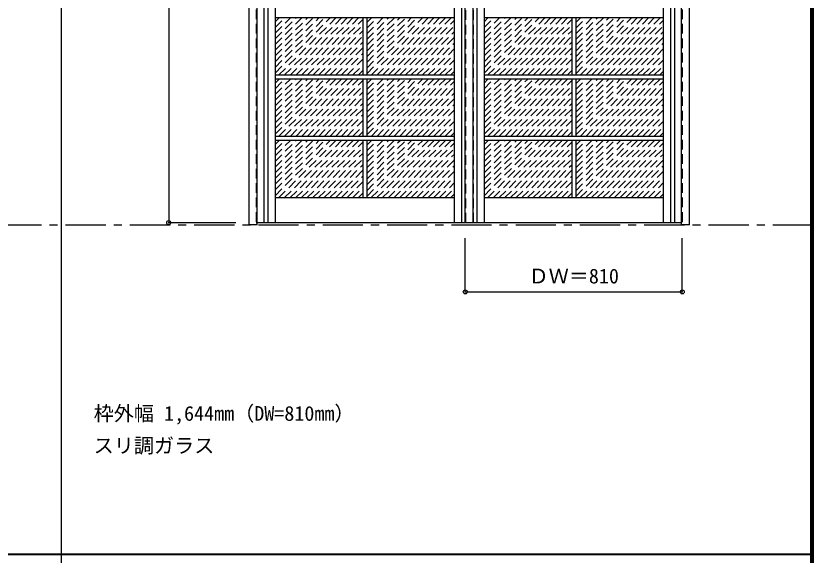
# Model space of a CAD drawing. Units: millimetres, scale not verified. Extents: x -6000 to 5700, y -4307 to 4260.
# Drawn here: x 2725 to 5700, y 186 to 2198 of the extents above; entities that cross this region are included whole.
import ezdxf
from ezdxf.enums import TextEntityAlignment as Align

# ---------------------------------------------------------------- set-up
doc = ezdxf.new("R2010")
doc.units = ezdxf.units.MM
doc.header["$LTSCALE"] = 30
doc.header["$PDMODE"] = 32
doc.header["$PDSIZE"] = 15
doc.linetypes.add('CHAIN1', pattern=[8, 5, -1, 1, -1])
doc.linetypes.add('DASHED1', pattern=[1.8, 1.2, -0.6])
for name, color, linetype in [('0-1_通り芯', 7, 'CHAIN1'), ('0-2_扉', 4, 'DASHED1'), ('0-3_仕上げ', 3, 'Continuous'), ('0-4_枠', 3, 'Continuous'), ('0-A_文字', 7, 'Continuous'), ('0-B_寸法', 4, 'Continuous'), ('0-C_ハッチ', 4, 'DASHED1'), ('F-1_枠', 6, 'Continuous')]:
    doc.layers.add(name, color=color, linetype=linetype)
doc.styles.add('ＭＳ ゴシック', font='')
doc.styles.get('ＭＳ ゴシック').set_extended_font_data('MS Gothic')

msp = doc.modelspace()

# ---------------------------------------------------------------- linework, layer by layer
at = {"layer": '0-1_通り芯'}
msp.add_line((-5490, 1418), (5690, 1418), dxfattribs=at)
at = {"layer": '0-2_扉'}
for p, q in [((3622, 3409.5), (3622, 1426.5)), ((4432, 1426.5), (4432, 3409.5)), ((3622, 1426.5), (3625, 1426.5))]:
    msp.add_line(p, q, dxfattribs=at)
at = {"layer": '0-2_扉', "color": 3, "linetype": 'Continuous'}
for p, q in [((4402, 1426.5), (4402, 3409.5)), ((3625, 1426.5), (5209, 1426.5))]:
    msp.add_line(p, q, dxfattribs=at)
at = {"layer": '0-2_扉'}
msp.add_lwpolyline([(5212, 3409.5), (5212, 1426.5), (5209, 1426.5)], dxfattribs=at)
at = {"layer": '0-3_仕上げ'}
for p, q in [((3649.5, 3409.5), (3649.5, 1426.5)), ((3664.5, 3409.5), (3664.5, 1426.5)), ((4389.5, 1426.5), (4389.5, 3409.5)), ((4429.5, 3409.5), (4429.5, 1426.5)), ((4444.5, 3409.5), (4444.5, 1426.5)), ((5169.5, 1426.5), (5169.5, 3409.5)), ((5184.5, 1426.5), (5184.5, 3409.5)), ((4362, 2190), (3692, 2190)), ((4019.5, 2190), (4019.5, 1976.5)), ((4034.5, 2190), (4034.5, 1976.5)), ((5142, 2190), (4472, 2190)), ((4799.5, 2190), (4799.5, 1976.5)), ((4814.5, 2190), (4814.5, 1976.5)), ((4362, 1976.5), (3692, 1976.5)), ((5142, 1976.5), (4472, 1976.5)), ((4362, 1961.5), (3692, 1961.5)), ((4019.5, 1961.5), (4019.5, 1748)), ((4034.5, 1961.5), (4034.5, 1748)), ((5142, 1961.5), (4472, 1961.5)), ((4799.5, 1961.5), (4799.5, 1748)), ((4814.5, 1961.5), (4814.5, 1748)), ((4362, 1748), (3692, 1748)), ((4362, 1733), (3692, 1733)), ((4019.5, 1733), (4019.5, 1518.5)), ((4034.5, 1733), (4034.5, 1518.5)), ((5142, 1748), (4472, 1748)), ((5142, 1733), (4472, 1733)), ((4799.5, 1733), (4799.5, 1518.5)), ((4814.5, 1733), (4814.5, 1518.5))]:
    msp.add_line(p, q, dxfattribs=at)
at = {"layer": '0-3_仕上げ', "color": 7}
for p, q in [((3692, 3409.5), (3692, 1426.5)), ((4362, 1426.5), (4362, 3409.5)), ((4472, 3409.5), (4472, 1426.5)), ((5142, 1426.5), (5142, 3409.5)), ((4362, 1518.5), (3692, 1518.5)), ((5142, 1518.5), (4472, 1518.5))]:
    msp.add_line(p, q, dxfattribs=at)
at = {"layer": '0-4_枠'}
for p, q in [((3595, 1418), (3595, 3453)), ((3625, 1418), (3625, 3453)), ((5209, 1427.04), (5209, 3453)), ((5239, 1418), (5239, 3453)), ((3625, 1418), (3595, 1418)), ((5209, 1426.7), (5209, 1427.04))]:
    msp.add_line(p, q, dxfattribs=at)
msp.add_lwpolyline([(5239, 1418), (5209, 1418), (5209, 1426.7)], dxfattribs=at)
at = {"layer": '0-B_寸法'}
for p, q in [((3295, 3409.5), (3295, 1426.5)), ((3295, 1426.5), (3545, 1426.5)), ((4402, 1168), (4402, 1368)), ((5212, 1168), (5212, 1368)), ((4402, 1168), (5212, 1168))]:
    msp.add_line(p, q, dxfattribs=at)
at = {"layer": '0-B_寸法', "color": 7}
for p in [(3295, 1426.5), (4402, 1168), (5212, 1168)]:
    msp.add_point(p, dxfattribs=at)
at = {"layer": '0-C_ハッチ'}
for p, q in [((4404.5, 1426.5), (4404.5, 3409.5)), ((3692, 1984.43), (3897.57, 2190)), ((3692, 2005.64), (3876.36, 2190)), ((3692, 2026.85), (3855.15, 2190)), ((3692, 2048.07), (3833.93, 2190)), ((3692, 2069.28), (3812.72, 2190)), ((3692, 2090.49), (3791.51, 2190)), ((3692, 2111.71), (3770.29, 2190)), ((3692, 2132.92), (3749.08, 2190)), ((3692, 2154.13), (3727.87, 2190)), ((3692, 2175.35), (3706.65, 2190)), ((3705.29, 1976.5), (3918.79, 2190)), ((3726.5, 1976.5), (3940, 2190)), ((3747.71, 1976.5), (3961.21, 2190)), ((3768.93, 1976.5), (3982.43, 2190)), ((3790.14, 1976.5), (4003.64, 2190)), ((3811.35, 1976.5), (4019.5, 2184.65)), ((4034.5, 1981.85), (4242.65, 2190)), ((4034.5, 2003.07), (4221.43, 2190)), ((4034.5, 2024.28), (4200.22, 2190)), ((4034.5, 2045.49), (4179.01, 2190)), ((4034.5, 2066.71), (4157.79, 2190)), ((4034.5, 2087.92), (4136.58, 2190)), ((4034.5, 2109.13), (4115.37, 2190)), ((4034.5, 2130.35), (4094.15, 2190)), ((4034.5, 2151.56), (4072.94, 2190)), ((4034.5, 2172.77), (4051.73, 2190)), ((4050.36, 1976.5), (4263.86, 2190)), ((4071.57, 1976.5), (4285.07, 2190)), ((4092.79, 1976.5), (4306.29, 2190)), ((4114, 1976.5), (4327.5, 2190)), ((4135.21, 1976.5), (4348.71, 2190)), ((4156.43, 1976.5), (4362, 2182.07)), ((4472, 1984.43), (4677.57, 2190)), ((4472, 2005.64), (4656.36, 2190)), ((4472, 2026.85), (4635.15, 2190)), ((4472, 2048.07), (4613.93, 2190)), ((4472, 2069.28), (4592.72, 2190)), ((4472, 2090.49), (4571.51, 2190)), ((4472, 2111.71), (4550.29, 2190)), ((4472, 2132.92), (4529.08, 2190)), ((4472, 2154.13), (4507.87, 2190)), ((4472, 2175.35), (4486.65, 2190)), ((4485.29, 1976.5), (4698.79, 2190)), ((4506.5, 1976.5), (4720, 2190)), ((4527.71, 1976.5), (4741.21, 2190)), ((4548.93, 1976.5), (4762.43, 2190)), ((4570.14, 1976.5), (4783.64, 2190)), ((4591.35, 1976.5), (4799.5, 2184.65)), ((4814.5, 1981.85), (5022.65, 2190)), ((4814.5, 2003.07), (5001.43, 2190)), ((4814.5, 2024.28), (4980.22, 2190)), ((4814.5, 2045.49), (4959.01, 2190)), ((4814.5, 2066.71), (4937.79, 2190)), ((4814.5, 2087.92), (4916.58, 2190)), ((4814.5, 2109.13), (4895.37, 2190)), ((4814.5, 2130.35), (4874.15, 2190)), ((4814.5, 2151.56), (4852.94, 2190)), ((4814.5, 2172.77), (4831.73, 2190)), ((4830.36, 1976.5), (5043.86, 2190)), ((4851.57, 1976.5), (5065.07, 2190)), ((4872.79, 1976.5), (5086.29, 2190)), ((4894, 1976.5), (5107.5, 2190)), ((4915.21, 1976.5), (5128.71, 2190)), ((4936.43, 1976.5), (5142, 2182.07)), ((3832.57, 1976.5), (4019.5, 2163.43)), ((3853.78, 1976.5), (4019.5, 2142.22)), ((4177.64, 1976.5), (4362, 2160.86)), ((4612.57, 1976.5), (4799.5, 2163.43)), ((4633.78, 1976.5), (4799.5, 2142.22)), ((4957.64, 1976.5), (5142, 2160.86)), ((3874.99, 1976.5), (4019.5, 2121.01)), ((4198.85, 1976.5), (4362, 2139.65)), ((4220.07, 1976.5), (4362, 2118.43)), ((4654.99, 1976.5), (4799.5, 2121.01)), ((4978.85, 1976.5), (5142, 2139.65)), ((5000.07, 1976.5), (5142, 2118.43)), ((3896.2, 1976.5), (4019.5, 2099.79)), ((4241.28, 1976.5), (4362, 2097.22)), ((4676.2, 1976.5), (4799.5, 2099.79)), ((5021.28, 1976.5), (5142, 2097.22)), ((3917.42, 1976.5), (4019.5, 2078.58)), ((3938.63, 1976.5), (4019.5, 2057.37)), ((4262.49, 1976.5), (4362, 2076.01)), ((4283.7, 1976.5), (4362, 2054.79)), ((4697.42, 1976.5), (4799.5, 2078.58)), ((4718.63, 1976.5), (4799.5, 2057.37)), ((5042.49, 1976.5), (5142, 2076.01)), ((5063.7, 1976.5), (5142, 2054.79)), ((3959.84, 1976.5), (4019.5, 2036.15)), ((4304.92, 1976.5), (4362, 2033.58)), ((4739.84, 1976.5), (4799.5, 2036.15)), ((5084.92, 1976.5), (5142, 2033.58)), ((3981.06, 1976.5), (4019.5, 2014.94)), ((4002.27, 1976.5), (4019.5, 1993.73)), ((4326.13, 1976.5), (4362, 2012.37)), ((4761.06, 1976.5), (4799.5, 2014.94)), ((4782.27, 1976.5), (4799.5, 1993.73)), ((5106.13, 1976.5), (5142, 2012.37)), ((4347.34, 1976.5), (4362, 1991.15)), ((5127.34, 1976.5), (5142, 1991.15)), ((3692, 1755.93), (3897.57, 1961.5)), ((3692, 1777.14), (3876.36, 1961.5)), ((3692, 1798.35), (3855.15, 1961.5)), ((3692, 1819.57), (3833.93, 1961.5)), ((3692, 1840.78), (3812.72, 1961.5)), ((3692, 1861.99), (3791.51, 1961.5)), ((3692, 1883.21), (3770.29, 1961.5)), ((3692, 1904.42), (3749.08, 1961.5)), ((3692, 1925.63), (3727.87, 1961.5)), ((3692, 1946.85), (3706.65, 1961.5)), ((3705.29, 1748), (3918.79, 1961.5)), ((3726.5, 1748), (3940, 1961.5)), ((3747.71, 1748), (3961.21, 1961.5)), ((3768.93, 1748), (3982.43, 1961.5)), ((3790.14, 1748), (4003.64, 1961.5)), ((3811.35, 1748), (4019.5, 1956.15)), ((3832.57, 1748), (4019.5, 1934.93)), ((4034.5, 1753.35), (4242.65, 1961.5)), ((4034.5, 1774.57), (4221.43, 1961.5)), ((4034.5, 1795.78), (4200.22, 1961.5)), ((4034.5, 1816.99), (4179.01, 1961.5)), ((4034.5, 1838.21), (4157.79, 1961.5)), ((4034.5, 1859.42), (4136.58, 1961.5)), ((4034.5, 1880.63), (4115.37, 1961.5)), ((4034.5, 1901.85), (4094.15, 1961.5)), ((4034.5, 1923.06), (4072.94, 1961.5)), ((4034.5, 1944.27), (4051.73, 1961.5)), ((4050.36, 1748), (4263.86, 1961.5)), ((4071.57, 1748), (4285.07, 1961.5)), ((4092.79, 1748), (4306.29, 1961.5)), ((4114, 1748), (4327.5, 1961.5)), ((4135.21, 1748), (4348.71, 1961.5)), ((4156.43, 1748), (4362, 1953.57)), ((4472, 1755.93), (4677.57, 1961.5)), ((4472, 1777.14), (4656.36, 1961.5)), ((4472, 1798.35), (4635.15, 1961.5)), ((4472, 1819.57), (4613.93, 1961.5)), ((4472, 1840.78), (4592.72, 1961.5)), ((4472, 1861.99), (4571.51, 1961.5)), ((4472, 1883.21), (4550.29, 1961.5)), ((4472, 1904.42), (4529.08, 1961.5)), ((4472, 1925.63), (4507.87, 1961.5)), ((4472, 1946.85), (4486.65, 1961.5)), ((4485.29, 1748), (4698.79, 1961.5)), ((4506.5, 1748), (4720, 1961.5)), ((4527.71, 1748), (4741.21, 1961.5)), ((4548.93, 1748), (4762.43, 1961.5)), ((4570.14, 1748), (4783.64, 1961.5)), ((4591.35, 1748), (4799.5, 1956.15)), ((4612.57, 1748), (4799.5, 1934.93)), ((4814.5, 1753.35), (5022.65, 1961.5)), ((4814.5, 1774.57), (5001.43, 1961.5)), ((4814.5, 1795.78), (4980.22, 1961.5)), ((4814.5, 1816.99), (4959.01, 1961.5)), ((4814.5, 1838.21), (4937.79, 1961.5)), ((4814.5, 1859.42), (4916.58, 1961.5)), ((4814.5, 1880.63), (4895.37, 1961.5)), ((4814.5, 1901.85), (4874.15, 1961.5)), ((4814.5, 1923.06), (4852.94, 1961.5)), ((4814.5, 1944.27), (4831.73, 1961.5)), ((4830.36, 1748), (5043.86, 1961.5)), ((4851.57, 1748), (5065.07, 1961.5)), ((4872.79, 1748), (5086.29, 1961.5)), ((4894, 1748), (5107.5, 1961.5)), ((4915.21, 1748), (5128.71, 1961.5)), ((4936.43, 1748), (5142, 1953.57)), ((3853.78, 1748), (4019.5, 1913.72)), ((4177.64, 1748), (4362, 1932.36)), ((4198.85, 1748), (4362, 1911.15)), ((4633.78, 1748), (4799.5, 1913.72)), ((4957.64, 1748), (5142, 1932.36)), ((4978.85, 1748), (5142, 1911.15)), ((3874.99, 1748), (4019.5, 1892.51)), ((4220.07, 1748), (4362, 1889.93)), ((4654.99, 1748), (4799.5, 1892.51)), ((5000.07, 1748), (5142, 1889.93)), ((3896.2, 1748), (4019.5, 1871.29)), ((3917.42, 1748), (4019.5, 1850.08)), ((4241.28, 1748), (4362, 1868.72)), ((4262.49, 1748), (4362, 1847.51)), ((4676.2, 1748), (4799.5, 1871.29)), ((4697.42, 1748), (4799.5, 1850.08)), ((5021.28, 1748), (5142, 1868.72)), ((5042.49, 1748), (5142, 1847.51)), ((3938.63, 1748), (4019.5, 1828.87)), ((4283.7, 1748), (4362, 1826.29)), ((4718.63, 1748), (4799.5, 1828.87)), ((5063.7, 1748), (5142, 1826.29)), ((3959.84, 1748), (4019.5, 1807.65)), ((3981.06, 1748), (4019.5, 1786.44)), ((4304.92, 1748), (4362, 1805.08)), ((4739.84, 1748), (4799.5, 1807.65)), ((4761.06, 1748), (4799.5, 1786.44)), ((5084.92, 1748), (5142, 1805.08)), ((4002.27, 1748), (4019.5, 1765.23)), ((4326.13, 1748), (4362, 1783.87)), ((4347.34, 1748), (4362, 1762.65)), ((4782.27, 1748), (4799.5, 1765.23)), ((5106.13, 1748), (5142, 1783.87)), ((5127.34, 1748), (5142, 1762.65)), ((3692, 1526.93), (3898.07, 1733)), ((3692, 1548.14), (3876.86, 1733)), ((3692, 1569.35), (3855.65, 1733)), ((3692, 1590.57), (3834.43, 1733)), ((3692, 1611.78), (3813.22, 1733)), ((3692, 1632.99), (3792.01, 1733)), ((3692, 1654.21), (3770.79, 1733)), ((3692, 1675.42), (3749.58, 1733)), ((3692, 1696.63), (3728.37, 1733)), ((3692, 1717.85), (3707.15, 1733)), ((3704.79, 1518.5), (3919.29, 1733)), ((3726, 1518.5), (3940.5, 1733)), ((3747.21, 1518.5), (3961.71, 1733)), ((3768.43, 1518.5), (3982.93, 1733)), ((3789.64, 1518.5), (4004.14, 1733)), ((3810.85, 1518.5), (4019.5, 1727.15)), ((4034.5, 1524.35), (4243.15, 1733)), ((4034.5, 1545.57), (4221.93, 1733)), ((4034.5, 1566.78), (4200.72, 1733)), ((4034.5, 1587.99), (4179.51, 1733)), ((4034.5, 1609.21), (4158.29, 1733)), ((4034.5, 1630.42), (4137.08, 1733)), ((4034.5, 1651.63), (4115.87, 1733)), ((4034.5, 1672.85), (4094.65, 1733)), ((4034.5, 1694.06), (4073.44, 1733)), ((4034.5, 1715.27), (4052.23, 1733)), ((4049.86, 1518.5), (4264.36, 1733)), ((4071.07, 1518.5), (4285.57, 1733)), ((4092.29, 1518.5), (4306.79, 1733)), ((4113.5, 1518.5), (4328, 1733)), ((4134.71, 1518.5), (4349.21, 1733)), ((4472, 1526.93), (4678.07, 1733)), ((4472, 1548.14), (4656.86, 1733)), ((4472, 1569.35), (4635.65, 1733)), ((4472, 1590.57), (4614.43, 1733)), ((4472, 1611.78), (4593.22, 1733)), ((4472, 1632.99), (4572.01, 1733)), ((4472, 1654.21), (4550.79, 1733)), ((4472, 1675.42), (4529.58, 1733)), ((4472, 1696.63), (4508.37, 1733)), ((4472, 1717.85), (4487.15, 1733)), ((4484.79, 1518.5), (4699.29, 1733)), ((4506, 1518.5), (4720.5, 1733)), ((4527.21, 1518.5), (4741.71, 1733)), ((4548.43, 1518.5), (4762.93, 1733)), ((4569.64, 1518.5), (4784.14, 1733)), ((4590.85, 1518.5), (4799.5, 1727.15)), ((4814.5, 1524.35), (5023.15, 1733)), ((4814.5, 1545.57), (5001.93, 1733)), ((4814.5, 1566.78), (4980.72, 1733)), ((4814.5, 1587.99), (4959.51, 1733)), ((4814.5, 1609.21), (4938.29, 1733)), ((4814.5, 1630.42), (4917.08, 1733)), ((4814.5, 1651.63), (4895.87, 1733)), ((4814.5, 1672.85), (4874.65, 1733)), ((4814.5, 1694.06), (4853.44, 1733)), ((4814.5, 1715.27), (4832.23, 1733)), ((4829.86, 1518.5), (5044.36, 1733)), ((4851.07, 1518.5), (5065.57, 1733)), ((4872.29, 1518.5), (5086.79, 1733)), ((4893.5, 1518.5), (5108, 1733)), ((4914.71, 1518.5), (5129.21, 1733)), ((3832.07, 1518.5), (4019.5, 1705.93)), ((4155.93, 1518.5), (4362, 1724.57)), ((4177.14, 1518.5), (4362, 1703.36)), ((4612.07, 1518.5), (4799.5, 1705.93)), ((4935.93, 1518.5), (5142, 1724.57)), ((4957.14, 1518.5), (5142, 1703.36)), ((3853.28, 1518.5), (4019.5, 1684.72)), ((4198.35, 1518.5), (4362, 1682.15)), ((4633.28, 1518.5), (4799.5, 1684.72)), ((4978.35, 1518.5), (5142, 1682.15)), ((3874.49, 1518.5), (4019.5, 1663.51)), ((3895.7, 1518.5), (4019.5, 1642.29)), ((4219.57, 1518.5), (4362, 1660.93)), ((4240.78, 1518.5), (4362, 1639.72)), ((4654.49, 1518.5), (4799.5, 1663.51)), ((4675.7, 1518.5), (4799.5, 1642.29)), ((4999.57, 1518.5), (5142, 1660.93)), ((5020.78, 1518.5), (5142, 1639.72)), ((3916.92, 1518.5), (4019.5, 1621.08)), ((4261.99, 1518.5), (4362, 1618.51)), ((4696.92, 1518.5), (4799.5, 1621.08)), ((5041.99, 1518.5), (5142, 1618.51)), ((3938.13, 1518.5), (4019.5, 1599.87)), ((3959.34, 1518.5), (4019.5, 1578.65)), ((4283.2, 1518.5), (4362, 1597.29)), ((4718.13, 1518.5), (4799.5, 1599.87)), ((4739.34, 1518.5), (4799.5, 1578.65)), ((5063.2, 1518.5), (5142, 1597.29)), ((3980.56, 1518.5), (4019.5, 1557.44)), ((4304.42, 1518.5), (4362, 1576.08)), ((4325.63, 1518.5), (4362, 1554.87)), ((4760.56, 1518.5), (4799.5, 1557.44)), ((5084.42, 1518.5), (5142, 1576.08)), ((5105.63, 1518.5), (5142, 1554.87)), ((4001.77, 1518.5), (4019.5, 1536.23)), ((4346.84, 1518.5), (4362, 1533.65)), ((4781.77, 1518.5), (4799.5, 1536.23)), ((5126.84, 1518.5), (5142, 1533.65))]:
    msp.add_line(p, q, dxfattribs=at)
at = {"layer": 'F-1_枠'}
for p, q in [((2895, -3790), (2895, 4175)), ((5690, 4175), (5690, -4205)), ((5695, 4175), (5695, -4205)), ((5700, 4175), (5700, -4205)), ((-6000, 190.5), (5700, 190.5)), ((-6000, 187.5), (5700, 187.5))]:
    msp.add_line(p, q, dxfattribs=at)

# ---------------------------------------------------------------- texts
at = {"layer": '0-A_文字', "style": 'ＭＳ ゴシック'}
for s, p in [('枠外幅 1,644mm（DW=810mm）', (3015, 670.5)), ('スリ調ガラス', (3015, 550.5))]:
    msp.add_text(s, height=54.99, dxfattribs=at).set_placement(p, align=Align.BOTTOM_LEFT)
at = {"layer": '0-B_寸法', "color": 7, "style": 'ＭＳ ゴシック'}
msp.add_text('ＤＷ＝810', height=54.99, dxfattribs=at).set_placement((4638.25, 1183), align=Align.BOTTOM_LEFT)

doc.saveas('drawing.dxf')
